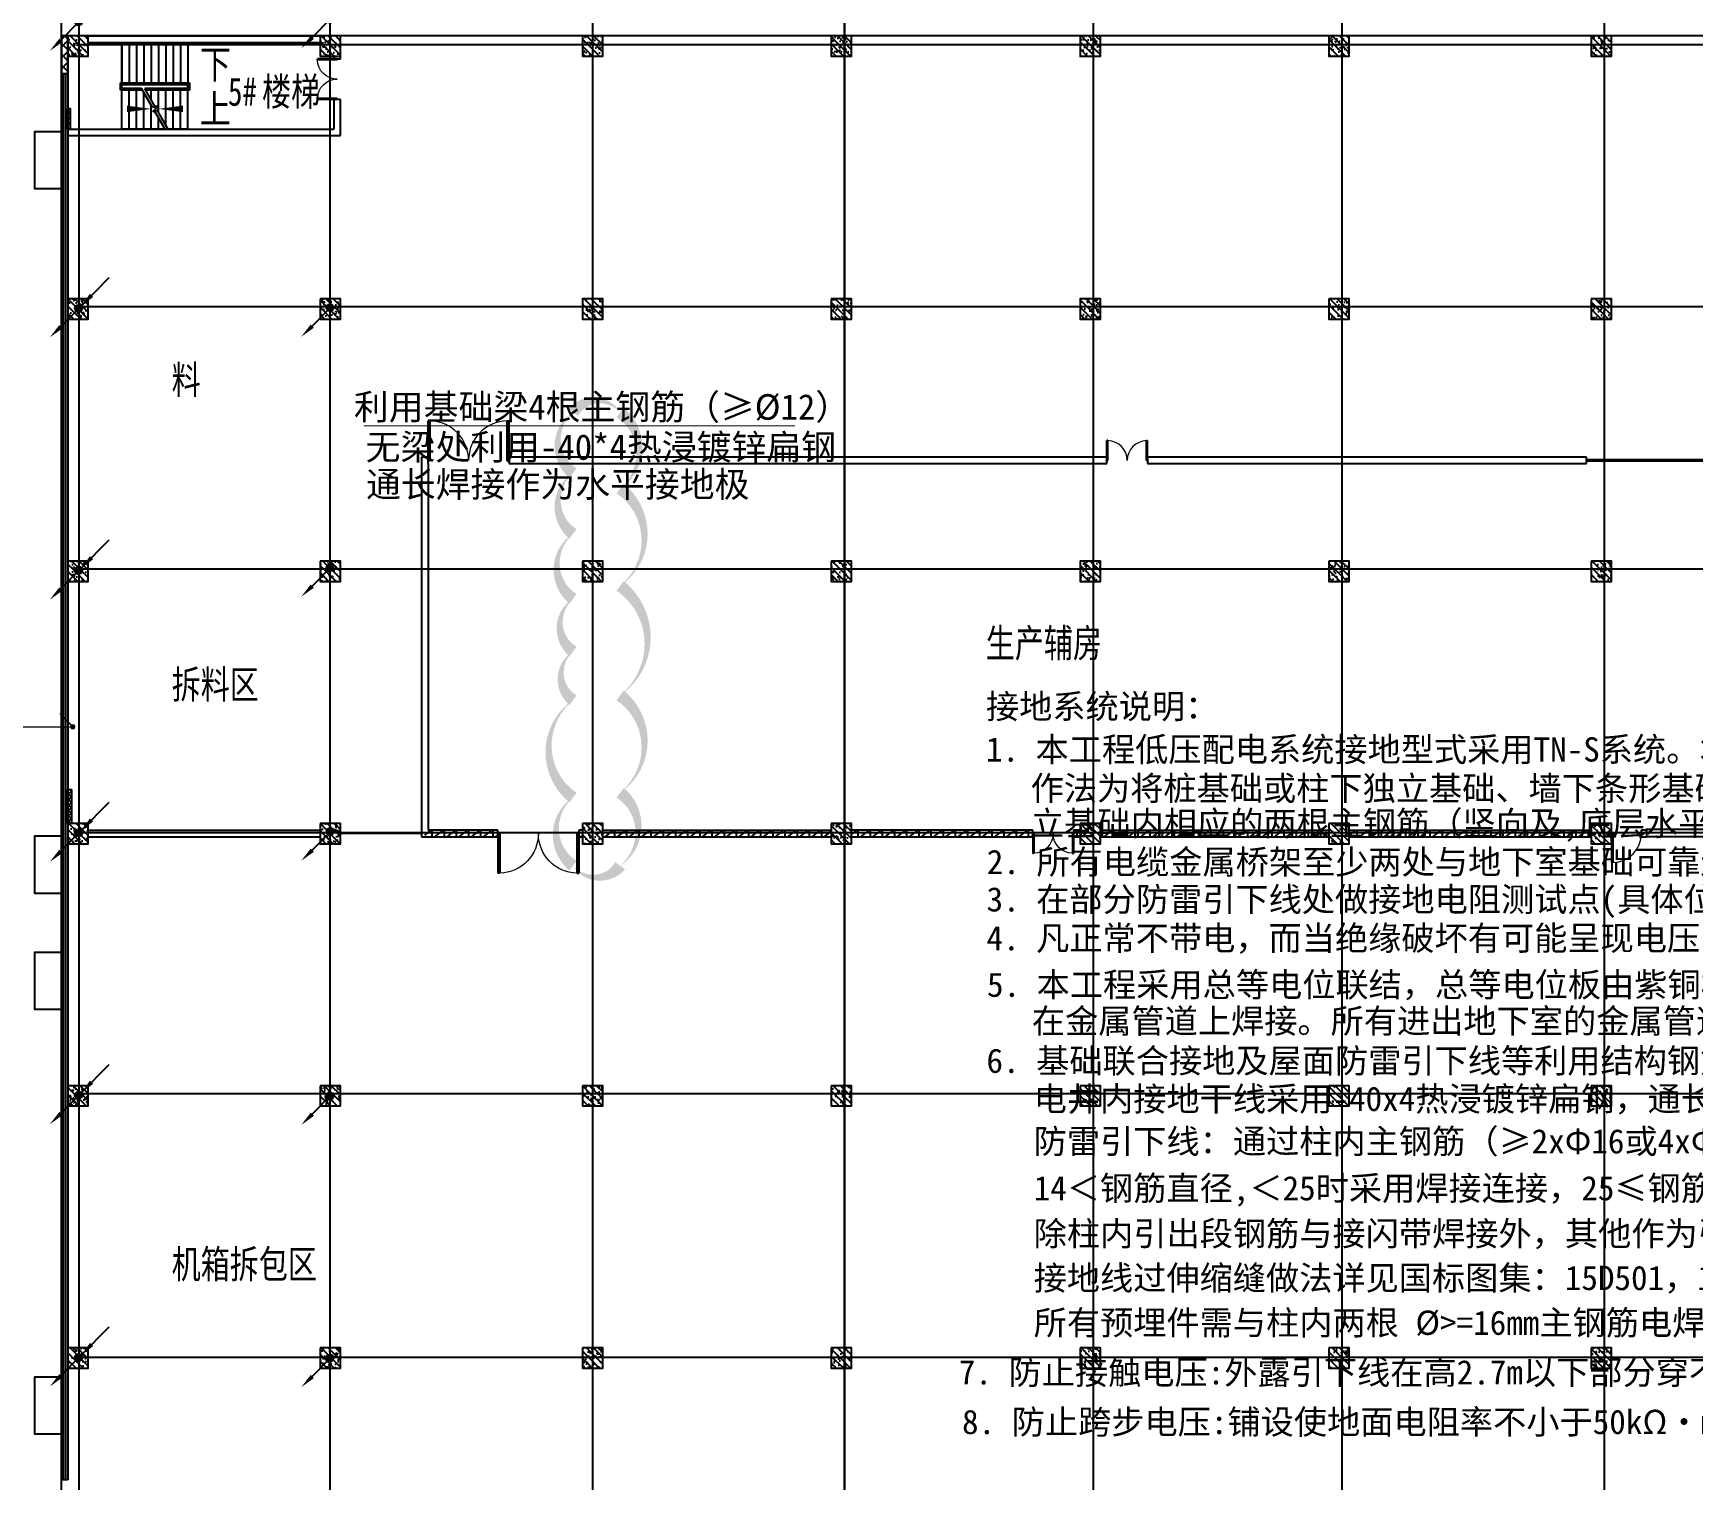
# Model space of a CAD drawing. Header units: millimetres. Extents: x -633009578 to 5705885, y -633235091 to 2571734.
# Drawn here: x 3785736 to 3847101, y 2074535 to 2128035 of the extents above; entities that cross this region are included whole.
import ezdxf

# ---------------------------------------------------------------- set-up
doc = ezdxf.new("R2010")
doc.units = ezdxf.units.MM
doc.header["$LTSCALE"] = 1000
doc.header["$MEASUREMENT"] = 0
doc.linetypes.add('DASH', pattern=[0.35, 0.25, -0.1])
doc.layers.get('0').update_dxf_attribs({"color": 9})
for name, color, linetype in [('3T_WOOD', 21, 'Continuous'), ('A-COLUM(柱)', 255, 'Continuous'), ('A-DOOR(门）', 4, 'Continuous'), ('A-F-AREA(计算)', 5, 'Continuous'), ('A-FLOR(看线)', 8, 'Continuous'), ('A-HATH(填充)', 8, 'Continuous'), ('A-STAR(楼梯)', 51, 'Continuous'), ('A-TEXT(房间)', 243, 'Continuous'), ('A-WALL(墙)', 255, 'Continuous'), ('A-WINDOW（窗）', 4, 'Continuous'), ('DIM_MODI', 6, 'Continuous'), ('DIM_SYMB', 3, 'Continuous'), ('PUB_TEXT', 7, 'Continuous'), ('WALL', 9, 'Continuous'), ('电-弱电平面-箭头', 3, 'Continuous'), ('电-强电平面-线缆', 3, 'Continuous'), ('电-强电平面-设备', 4, 'Continuous'), ('电-接地防雷-接地线', 132, 'Continuous')]:
    doc.layers.add(name, color=color, linetype=linetype)
doc.styles.add('_TCH', font='simhei.ttf', dxfattribs={"width": 0.75, "bigfont": 'hztxt.shx'})
doc.styles.add('_TCH_DIM', font='simhei.ttf', dxfattribs={"width": 0.8, "bigfont": 'hztxt.shx'})
doc.styles.add('IDQSTYLE', font='simhei.ttf', dxfattribs={"width": 0.707, "bigfont": 'hztxt.shx'})
doc.styles.get("Standard").update_dxf_attribs({"font": 'simhei.ttf', "bigfont": 'hztxt.shx'})
doc.styles.add('宋', font='simhei.ttf', dxfattribs={"width": 0.8})
doc.linetypes.add('GDLine', pattern='A,1,-3,5.8,["|",Standard,S=4,R=-45,X=-1.407,Y=-0.7],-0.1,["|",Standard,S=4,R=-45,X=-1.407,Y=-0.7],-0.1,["|",Standard,S=4,R=-45,X=-1.407,Y=-0.7],-0.1,["|",Standard,S=4,R=-45,X=-1.407,Y=-0.7],-0.1,5.8,-3,1', length=20)
pattern_1 = [(45, (-1310457.920547368, -13.22285339003429), (-100.0001016555733, 100.0001016555733), []), (135, (-1310457.920547368, -13.22285339003429), (-100.0001016555733, -100.0001016555733), [])]
pattern_2 = [(0, (-1310557.920547368, -13.22285339003429), (0, 350), []), (37.875, (-1310157.920547368, -13.22285339003429), (-169.61527734408, 218.0766567528281), []), (90, (-1310157.920547368, -13.22285339003429), (-450, 2.755455298081545e-14), [])]

# ---------------------------------------------------------------- blocks, each defined once
blk = doc.blocks.new('$DorLib2D$00000002')
for p, q in [((-0.5, -5.684341886080802e-17), (-0.5000000000000007, 0.4875)), ((-0.4750000000000007, 0.4875), (-0.5000000000000007, 0.4875)), ((-0.475, -2.842170943040401e-17), (-0.4750000000000007, 0.4875)), ((0.475, -2.842170943040401e-17), (0.4750000000000007, 0.4875)), ((0.4750000000000007, 0.4875), (0.5000000000000007, 0.4875)), ((0.5, -5.684341886080802e-17), (0.5000000000000007, 0.4875)), ((-0.5, -5.684341886080802e-17), (-0.475, -2.842170943040401e-17)), ((0.5, -5.684341886080802e-17), (0.475, -2.842170943040401e-17))]:
    blk.add_line(p, q)
at = {"lineweight": 13}
for centre, start, end in [((-0.4875, -4.263256414560601e-17), 0, 88.53071641864632), ((0.4875, -4.263256414560601e-17), 91.4692835813537, 180)]:
    blk.add_arc(centre, 0.4875, start, end, dxfattribs=at)
blk = doc.blocks.new('$DorLib2D$00000213')
at = {"color": 0, "linetype": 'DASH', "const_width": 0.02}
blk.add_lwpolyline([(0.5, 3.552713678800501e-15), (-0.5, 3.552713678800501e-15)], dxfattribs=at)
blk = doc.blocks.new('$DorLib2D$00000001')
for p, q in [((0.45, 0.9750000000000001), (0.5000000000000002, 0.9750000000000001)), ((0.45, 0), (0.45, 0.9750000000000001)), ((0.5, 0), (0.5, 0.9750000000000001)), ((0.5, 0), (0.45, 0))]:
    blk.add_line(p, q)
at = {"lineweight": 13}
blk.add_arc((0.475, 0), 0.975, 91.4692835813538, 180, dxfattribs=at)
blk = doc.blocks.new('$DorLib2D$00000136')
at = {"color": 0, "linetype": 'DASH'}
blk.add_line((0.5074999999959537, 0.6666666666674388), (-0.507500000003974, 0.666666666667382), dxfattribs=at)
at = {"color": 0, "linetype": 'Continuous'}
blk.add_line((-0.5000000000040377, -0.4999999999982236), (0.4999999999959623, -0.4999999999981668), dxfattribs=at)
blk = doc.blocks.new('$TCHSYS$WIN2D')
for p, q in [((-0.5, 0.5), (0.5, 0.5)), ((-0.5, 0.5), (-0.4999999999999999, -0.5)), ((0.5, 0.5), (0.4999999999999998, -0.5)), ((0.5, 0.1666666666666666), (-0.5, 0.1666666666666666)), ((0.5, -0.1666666666666667), (-0.5, -0.1666666666666667)), ((-0.4999999999999999, -0.5), (0.5, -0.5))]:
    blk.add_line(p, q)
blk = doc.blocks.new('_FZH')
h = blk.add_hatch()
h.set_pattern_fill('钢筋混凝土', color=256, scale=0.1, style=0)
h.set_pattern_definition([(45, (0, 0), (-0.1767766952966369, 0.1767766952966369), []), (50, (0, 0), (0.7172601826007535, -0.06275213498259512), [0.07500000000000001, -0.8250000000000001]), (355, (0, 0), (-0.138751333613, 0.7521921337000119), [0.06, -0.66]), (100.4514, (0.05977168000000001, -0.00522934), (0.5785093817140216, 0.6894395420609536), [0.06374019, -0.701142112]), (46.1842, (0, 0.2), (1.067241048625645, -0.1655190143290181), [0.1125, -1.2375]), (96.6356, (0.088936745, 0.186206693), (0.9346627055487033, 0.9741178709004418), [0.095610288, -1.051713]), (351.1842, (0, 0.2), (0.9346619451336272, 0.9741186009253247), [0.09000000000000001, -0.9900000000000001]), (21, (0.1, 0.15), (0.5969070521184617, -0.4026188906653388), [0.07500000000000001, -0.8250000000000001]), (326, (0.1, 0.15), (0.2433153319215824, 0.7251500450468529), [0.06, -0.66]), (71.4514, (0.149742233, 0.116448394), (0.84022262858149, 0.3225304967099524), [0.06374019, -0.701142112]), (37.50000000000001, (0, 0), (0.01215985531729062, 0.3328938538313115), [0, -0.652, 0, -0.67, 0, -0.6625000000000001]), (7.499999999999999, (0, 0), (0.2630695374421486, 0.3944117118823603), [0, -0.382, 0, -0.637, 0, -0.2525]), (-32.5, (-0.223, 0), (0.533822436172409, -0.02255487173437976), [0, -0.25, 0, -0.78, 0, -1.035]), (-42.5, (-0.323, 0), (0.5831861693423862, 0.1001049823323177), [0, -0.325, 0, -0.518, 0, -0.735])])
h.paths.add_polyline_path([(-0.5, -0.5), (0.5, -0.5), (0.5, 0.5), (-0.5, 0.5)])
blk.add_lwpolyline([(-0.5, -0.5), (0.5, -0.5), (0.5, 0.5), (-0.5, 0.5)], close=True)
blk = doc.blocks.new('9-29-1')
at = {"layer": 'A-HATH(填充)'}
h = blk.add_hatch(dxfattribs=at)
h.set_pattern_fill('多孔材料', color=256, scale=100, style=0)
h.set_pattern_definition([(45, (-1310357.920547368, -13.22285339003429), (-200.0002033111466, 200.0002033111467), []), (135, (-1310357.920547368, -13.22285339003429), (-200.0002033111467, -200.0002033111466), [])])
h.paths.add_polyline_path([(1121700.598288357, 1449957.113137866), (1121700.598288356, 1448557.113138024), (1121940.598288355, 1448557.113138024), (1121940.598288357, 1449957.113137866)])
h = blk.add_hatch(dxfattribs=at)
h.set_pattern_fill('多孔材料', color=256, scale=50, style=0)
h.set_pattern_definition(pattern_1)
h.paths.add_polyline_path([(1122040.5982886, 1446507.113137798), (1122040.59828857, 1447267.113135172), (1121940.59828857, 1447267.113135168), (1121940.5982886, 1446507.113137794)])
h = blk.add_hatch(dxfattribs=at)
h.set_pattern_fill('多孔材料', color=256, scale=50, style=0)
h.set_pattern_definition(pattern_1)
h.paths.add_polyline_path([(1122090.598288357, 1420832.113137866), (1122090.598288357, 1422082.113137866), (1121940.598288357, 1422082.113137866), (1121940.598288357, 1420832.113137866)])
h = blk.add_hatch(dxfattribs=at)
h.set_pattern_fill('空心砖', color=256, scale=100, style=0)
h.set_pattern_definition(pattern_2)
h.paths.add_polyline_path([(1135135.598288081, 1420337.113137866), (1137835.598288589, 1420337.113137837), (1137835.59828859, 1420577.113137842), (1135255.598288081, 1420577.113137826), (1135135.598288081, 1420497.113137881)])
h = blk.add_hatch(dxfattribs=at)
h.set_pattern_fill('空心砖', color=256, scale=100, style=0)
h.set_pattern_definition(pattern_2)
h.paths.add_polyline_path([(1140965.598288357, 1420337.113137844), (1140965.598288357, 1420577.113137863), (1140835.598288589, 1420577.113137861), (1140835.598288589, 1420337.113137837)])
h = blk.add_hatch(dxfattribs=at)
h.set_pattern_fill('空心砖', color=256, scale=100, style=0)
h.set_pattern_definition(pattern_2)
h.paths.add_polyline_path([(1150165.598288357, 1420337.113137866), (1150165.598288357, 1420577.113137866), (1141715.598288357, 1420577.113137866), (1141715.598288357, 1420337.113137866)])
h = blk.add_hatch(dxfattribs=at)
h.set_pattern_fill('空心砖', color=256, scale=100, style=0)
h.set_pattern_definition(pattern_2)
h.paths.add_polyline_path([(1150915.598288357, 1420577.113137866), (1150915.598288357, 1420337.113137866), (1157620.598288589, 1420337.113137874), (1157620.598288589, 1420577.113137874)])
h = blk.add_hatch(dxfattribs=at)
h.set_pattern_fill('空心砖', color=256, scale=100, style=0)
h.set_pattern_definition(pattern_2)
h.paths.add_polyline_path([(1159365.598288357, 1420337.113137871), (1159365.598288357, 1420577.113137871), (1159120.598288589, 1420577.113137874), (1159120.598288589, 1420337.113137874)])
h = blk.add_hatch(dxfattribs=at)
h.set_pattern_fill('空心砖', color=256, scale=100, style=0)
h.set_pattern_definition(pattern_2)
h.paths.add_polyline_path([(1168565.598288357, 1420337.113137866), (1168565.598288357, 1420577.113137866), (1160115.598288357, 1420577.113137866), (1160115.598288357, 1420337.113137866)])
h = blk.add_hatch(dxfattribs=at)
h.set_pattern_fill('空心砖', color=256, scale=100, style=0)
h.set_pattern_definition(pattern_2)
h.paths.add_polyline_path([(1178265.598288357, 1420337.113137866), (1178265.598288357, 1420577.113137866), (1169315.598288357, 1420577.113137866), (1169315.598288357, 1420337.113137866)])
h = blk.add_hatch(dxfattribs=at)
h.set_pattern_fill('空心砖', color=256, scale=100, style=0)
h.set_pattern_definition(pattern_2)
h.paths.add_polyline_path([(1180115.598287572, 1420337.113137929), (1180315.598288589, 1420337.113137929), (1180315.598288589, 1420577.113137859), (1180115.598287572, 1420577.11313786)])
at = {"layer": 'A-F-AREA(计算)'}
blk.add_lwpolyline([(1121700.598288358, 1518097.113137865), (1255980.598288358, 1518097.113137865), (1255980.598288358, 1382017.113137865), (1121700.598288358, 1382017.113137865)], close=True, dxfattribs=at)
at = {"layer": 'A-FLOR(看线)'}
for points in [[(1188740.598288339, 1449957.113138453), (1122690.598288357, 1449957.113138453)], [(1121700.598288365, 1446407.113136403), (1120700.598288365, 1446407.113136403), (1120700.598288365, 1444307.113136558), (1121700.598288359, 1444307.113136558)], [(1121700.598288365, 1420357.113137866), (1120700.598288365, 1420357.113137866), (1120700.598288365, 1418257.113138021), (1121700.598288359, 1418257.113138021)], [(1121700.598288365, 1416057.113137923), (1120700.598288365, 1416057.113137923), (1120700.598288365, 1413957.113138078), (1121700.598288359, 1413957.113138078)], [(1121700.598288365, 1400357.11313764), (1120700.598288365, 1400357.11313764), (1120700.598288365, 1398257.113137795), (1121700.598288359, 1398257.113137795)], [(1121700.598288365, 1400357.11313764), (1120700.598288365, 1400357.11313764), (1120700.598288365, 1398257.113137795), (1121700.598288359, 1398257.113137795)]]:
    blk.add_lwpolyline(points, dxfattribs=at)
at = {"layer": 'A-STAR(楼梯)'}
for p, q in [((1123940.598288404, 1449657.113137783), (1122690.598287918, 1449657.113137821)), ((1123940.598288404, 1449657.113137783), (1126370.598288404, 1449657.113137783)), ((1123940.598288404, 1449657.113137783), (1123940.598288569, 1448217.113137917)), ((1123940.598288734, 1448217.113137917), (1123940.598288404, 1449657.113137783)), ((1124210.598288404, 1449657.113137783), (1124210.598288243, 1448217.113137917)), ((1124480.598288404, 1449657.113137783), (1124480.598288243, 1448217.113137917)), ((1124750.598288404, 1449657.113137783), (1124750.598288569, 1448217.113137917)), ((1125020.598288404, 1449657.113137783), (1125020.598288243, 1448217.113137917)), ((1125290.598288404, 1449657.113137783), (1125290.598288243, 1448217.113137917)), ((1125560.598288404, 1449657.113137783), (1125560.598288569, 1448217.113137917)), ((1125830.598288404, 1449657.113137783), (1125830.598288243, 1448217.113137917)), ((1126100.598288404, 1449657.113137783), (1126100.598288243, 1448217.113137917)), ((1126370.598288404, 1449657.113137783), (1126370.598288569, 1448217.113137917)), ((1121940.598288352, 1449207.113138146), (1121940.598288404, 1446507.113137783)), ((1123880.598288662, 1447947.113137841), (1123880.598288662, 1448217.113137841)), ((1123880.598288662, 1448217.113137841), (1126430.598288662, 1448217.113137841)), ((1126430.598288662, 1448217.113137841), (1126430.598288662, 1447947.113137841)), ((1124699.491575815, 1447947.113137917), (1123880.598288662, 1447947.113137841)), ((1123940.598288404, 1448157.113137783), (1126370.598288404, 1448157.113137783)), ((1123940.598286337, 1448007.113137644), (1123940.598286337, 1448157.113137841)), ((1123940.598286337, 1448157.113137841), (1126370.598288662, 1448157.113137841)), ((1123940.598288507, 1448007.113137678), (1123940.598288537, 1448157.113137591)), ((1124664.850559773, 1448007.113137761), (1123940.598288404, 1448007.113137783)), ((1124664.850559822, 1448007.113137678), (1123940.598286337, 1448007.113137644)), ((1123940.598288404, 1446507.113137783), (1123940.598288569, 1447947.113137917)), ((1123940.598288404, 1446507.113137783), (1123940.598288507, 1447947.113137917)), ((1124210.598288404, 1446507.113137783), (1124210.598288569, 1447947.113137917)), ((1124480.598288404, 1446507.113137783), (1124480.598288243, 1447947.113137917)), ((1125070.657715692, 1447304.234525234), (1124664.850559776, 1448007.113137761)), ((1124750.598288404, 1446507.113137783), (1124750.598288503, 1447858.593714881)), ((1126370.598288404, 1448007.113137783), (1124780.320613687, 1448007.113137761)), ((1125170.657715755, 1447331.029444494), (1124780.320613359, 1448007.113137761)), ((1126370.598288662, 1448007.113137644), (1124780.320613735, 1448007.113137678)), ((1126430.598288662, 1447947.113137841), (1124814.961629756, 1447947.113137917)), ((1125020.598288787, 1447590.939996663), (1125020.598288569, 1447947.113137917)), ((1125290.598288346, 1447123.28627915), (1125290.598288243, 1447947.113137917)), ((1125560.598288291, 1446655.632561184), (1125560.598288569, 1447947.113137917)), ((1125830.598288404, 1446507.113137783), (1125830.598288569, 1447947.113137917)), ((1126100.598288404, 1446507.113137783), (1126100.598288243, 1447947.113137917)), ((1126370.598288662, 1448157.113137841), (1126370.598288662, 1448007.113137644)), ((1126370.598288404, 1448007.113137783), (1126370.598288404, 1448157.113137783)), ((1126370.598288404, 1446507.113137783), (1126370.598288569, 1447947.113137917)), ((1125020.598288404, 1446507.113137783), (1125020.598288764, 1447390.939996117)), ((1125251.057703864, 1447352.572553243), (1125070.657715692, 1447304.234525234)), ((1125078.165469497, 1447146.527611804), (1125251.057703864, 1447352.572553243)), ((1125250.517022144, 1447192.709068385), (1125078.165469497, 1447146.527611804)), ((1125530.875963192, 1446507.113137761), (1125150.517022045, 1447165.914149115)), ((1125646.346017229, 1446507.113137761), (1125250.517022144, 1447192.709068385)), ((1121940.598288404, 1446507.113137783), (1123940.598288404, 1446507.113137783)), ((1125530.875963243, 1446507.113137761), (1123940.598288404, 1446507.113137783)), ((1125290.598288404, 1446507.113137783), (1125290.598288369, 1446923.286278678)), ((1126370.598288404, 1446507.113137783), (1125646.34601738, 1446507.11313776))]:
    blk.add_line(p, q, dxfattribs=at)
at = {"layer": 'A-WALL(墙)'}
for p, q in [((1122690.598288357, 1449957.113137772), (1131265.598287918, 1449957.113137817)), ((1122690.598288357, 1449717.113137772), (1131265.598287918, 1449717.113137814)), ((1131775.598288462, 1449207.113137495), (1131775.598288354, 1449107.113138533)), ((1131775.598288354, 1449107.113138533), (1132015.598288425, 1449107.113138533)), ((1132015.598288425, 1449107.113138533), (1132015.598288375, 1449207.113137495)), ((1132015.598288425, 1447607.113138024), (1131775.598288354, 1447607.113138024)), ((1131775.598288354, 1447607.113138024), (1131775.598288437, 1446507.113137792)), ((1132015.598288439, 1446267.113137793), (1132015.598288425, 1447607.113138024)), ((1121940.5982886, 1446507.113137794), (1121940.59828857, 1447267.113135168)), ((1121940.59828857, 1447267.113135168), (1122040.59828857, 1447267.113135172)), ((1122040.5982886, 1446507.113137798), (1122040.59828857, 1447267.113135172)), ((1121940.5982886, 1446507.113137794), (1122040.5982886, 1446507.113137798)), ((1121940.598288356, 1446507.113137798), (1131775.598288437, 1446507.113137792)), ((1121940.598288356, 1446507.113137798), (1121940.598288356, 1446267.113137798)), ((1121940.598288356, 1446267.113137798), (1132015.598288439, 1446267.113137793)), ((1135255.598288081, 1434377.113137864), (1135015.598288081, 1434377.113137859)), ((1135015.598288081, 1434377.113137859), (1135015.598288081, 1420577.113137951)), ((1135255.598288081, 1434137.113137861), (1135255.598288081, 1434377.113137864)), ((1135255.598288081, 1434137.113137861), (1135255.598288081, 1420577.113137826)), ((1160360.59828859, 1434377.113137867), (1138255.598288081, 1434377.113137864)), ((1138255.598288081, 1434377.113137864), (1138255.598288081, 1434137.113137866)), ((1138255.598288081, 1434137.113137866), (1160360.59828859, 1434137.113137866)), ((1160360.59828859, 1434137.113137866), (1160360.59828859, 1434377.113137867)), ((1178090.598288081, 1434377.113137869), (1161860.598288081, 1434377.113137867)), ((1161860.598288081, 1434377.113137867), (1161860.598288081, 1434137.113137866)), ((1161860.598288081, 1434137.113137866), (1178090.598288081, 1434137.113137866)), ((1178090.598288081, 1434137.113137866), (1178090.598288081, 1434377.113137869)), ((1121940.598288357, 1420832.113137866), (1121940.598288357, 1422082.113137866)), ((1121940.598288357, 1422082.113137866), (1122090.598288357, 1422082.113137866)), ((1122090.598288357, 1420832.113137866), (1122090.598288357, 1422082.113137866)), ((1122690.598288357, 1420577.113137866), (1131265.598288569, 1420577.113137848)), ((1122690.598288357, 1420337.113137866), (1131265.598288569, 1420337.113137848)), ((1135015.598288081, 1420577.113137951), (1135015.598288589, 1420337.113137932)), ((1135015.598288589, 1420337.113137932), (1135135.598288081, 1420337.113137866)), ((1135135.598288081, 1420337.113137866), (1137835.598288589, 1420337.113137837)), ((1137835.59828859, 1420577.113137842), (1135255.598288081, 1420577.113137826)), ((1137835.598288589, 1420337.113137837), (1137835.59828859, 1420577.113137842)), ((1140965.598288569, 1420577.113137527), (1140835.598288589, 1420577.113137861)), ((1140835.598288589, 1420577.113137861), (1140835.598288589, 1420337.113137837)), ((1140835.598288589, 1420337.113137837), (1140965.598288569, 1420337.113138298)), ((1141715.598287918, 1420577.113137874), (1150165.598288569, 1420577.113137875)), ((1141715.598287918, 1420337.113137874), (1150165.598288569, 1420337.113137887)), ((1157620.598288589, 1420577.113137874), (1150915.598287918, 1420577.113137838)), ((1150915.598287918, 1420337.113137846), (1157620.598288589, 1420337.113137874)), ((1157620.598288589, 1420337.113137874), (1157620.598288589, 1420577.113137874)), ((1159365.598287918, 1420577.113137517), (1159120.598288589, 1420577.113137874)), ((1159120.598288589, 1420577.113137874), (1159120.598288589, 1420337.113137874)), ((1159120.598288589, 1420337.113137874), (1159365.598287918, 1420337.113138215)), ((1160115.598288569, 1420577.113137874), (1168565.598287918, 1420577.113137857)), ((1160115.598288569, 1420337.113137874), (1168565.598287918, 1420337.113137851)), ((1169315.598288569, 1420577.113137871), (1178265.598287918, 1420577.113137859)), ((1169315.598288569, 1420337.113137821), (1178265.598287918, 1420337.113137829)), ((1180315.598288589, 1420577.113137859), (1180115.598287572, 1420577.11313786)), ((1180115.598287572, 1420577.11313786), (1180115.598287572, 1420337.113137929)), ((1180115.598287572, 1420337.113137929), (1180315.598288589, 1420337.113137929)), ((1180315.598288589, 1420337.113137929), (1180315.598288589, 1420577.113137859))]:
    blk.add_line(p, q, dxfattribs=at)
at = {"layer": 'DIM_MODI'}
blk.add_lwpolyline([(1140616.007665347, 1436037.192699562, 0, 450, 0.5), (1140616.007665347, 1433787.192699562, 0, 450, 0.5), (1140616.007665347, 1431537.192699562, 0, 450, 0.5), (1140616.007665347, 1429137.192699562, 0, 450, 0.5), (1140616.007665347, 1427187.192699562, 0, 450, 0.5), (1140616.007665347, 1425387.192699562, 0, 450, 0.5), (1140616.007665347, 1421787.192699562, 0, 450, 0.5), (1140616.007665347, 1419267.530591359, 0, 450, 0.5), (1142361.026267537, 1419267.530591359, 0, 450, 0.5), (1142361.026267537, 1421967.530591359, 0, 450, 0.5), (1142361.026267537, 1425567.530591359, 0, 450, 0.5), (1142361.026267537, 1429617.530591359, 0, 450, 0.5), (1142361.026267537, 1433217.530591359, 0, 450, 0.5), (1142361.026267537, 1436037.192699562, 0, 450, 0.5)], format="xyseb", close=True, dxfattribs=at)
at = {"layer": 'DIM_SYMB'}
for points in [[(1126505.598288404, 1448907.113137783, 0, 0, 0), (1122940.598288404, 1448907.113137783, 0, 0, 0), (1122940.598288404, 1447257.113137783, 0, 0, 0), (1125020.598288404, 1447257.113137783, 0, 240.0000000000001, 0), (1124120.598288404, 1447257.113137783, 0, 0, 0)], [(1126505.598288404, 1447257.113137783, 0, 0, 0), (1125290.598288404, 1447257.113137783, 0, 240.0000000000001, 0), (1126190.598288404, 1447257.113137783, 0, 0, 0)]]:
    blk.add_lwpolyline(points, format="xyseb", dxfattribs=at)
at = {"layer": 'WALL'}
for p, q in [((1121700.598288357, 1449957.113137866), (1121700.598288356, 1448557.113138024)), ((1121940.598288357, 1449957.113137866), (1121700.598288357, 1449957.113137866)), ((1121940.598288355, 1448557.113138024), (1121940.598288357, 1449957.113137866)), ((1121700.598288356, 1448557.113138024), (1121940.598288355, 1448557.113138024))]:
    blk.add_line(p, q, dxfattribs=at)
at = {"layer": 'A-COLUM(柱)', "xscale": 750, "yscale": 750, "zscale": 750, "rotation": 270}
for p in [(1122315.598288357, 1449582.113137866), (1131640.598288357, 1449582.113137866), (1141340.598288357, 1449582.113137866), (1150540.598288357, 1449582.113137866), (1159740.598288357, 1449582.113137866), (1168940.598288357, 1449582.113137866), (1178640.598288357, 1449582.113137866), (1122315.598288357, 1439857.113137866), (1131640.598288357, 1439857.113137866), (1141340.598288357, 1439857.113137866), (1150540.598288357, 1439857.113137866), (1159740.598288357, 1439857.113137866), (1168940.598288357, 1439857.113137866), (1178640.598288357, 1439857.113137866), (1122315.598288357, 1430157.113137866), (1131640.598288357, 1430157.113137866), (1141340.598288357, 1430157.113137866), (1150540.598288357, 1430157.113137866), (1159740.598288357, 1430157.113137866), (1168940.598288357, 1430157.113137866), (1178640.598288357, 1430157.113137866), (1122315.598288357, 1420457.113137866), (1131640.598288357, 1420457.113137866), (1141340.598288357, 1420457.113137866), (1150540.598288357, 1420457.113137866), (1159740.598288357, 1420457.113137866), (1168940.598288357, 1420457.113137866), (1178640.598288357, 1420457.113137866), (1122315.598288357, 1410757.113137866), (1131640.598288357, 1410757.113137866), (1141340.598288357, 1410757.113137866), (1150540.598288357, 1410757.113137866), (1159740.598288357, 1410757.113137866), (1168940.598288357, 1410757.113137866), (1178640.598288357, 1410757.113137866), (1122315.598288357, 1401057.113137866), (1131640.598288357, 1401057.113137866), (1141340.598288357, 1401057.113137866), (1150540.598288357, 1401057.113137866), (1159740.598288357, 1401057.113137866), (1168940.598288357, 1401057.113137866), (1178640.598288357, 1401057.113137866)]:
    blk.add_blockref('_FZH', p, dxfattribs=at)
at = {"layer": 'A-DOOR(门）', "extrusion": (0, 0, -1)}
for name, p, xscale, yscale, zscale, rotation in [('$DorLib2D$00000002', (-1131895.598288413, 1448357.113138479), 1500, 1500, 1500, 270), ('$DorLib2D$00000001', (-1179565.598287906, 1420457.113137866), -1100, 1100, 1100, 180)]:
    blk.add_blockref(name, p, dxfattribs=dict(at, xscale=xscale, yscale=yscale, zscale=zscale, rotation=rotation))
at = {"layer": 'A-DOOR(门）'}
for p, xscale, yscale, zscale in [((1136755.598288081, 1434257.113137866), 3000, 3000, 3000), ((1161110.598288519, 1434257.113137866), 1500, 1500, 1500)]:
    blk.add_blockref('$DorLib2D$00000002', p, dxfattribs=dict(at, xscale=xscale, yscale=yscale, zscale=zscale))
at = {"layer": 'A-DOOR(门）', "rotation": 180}
for name, p, xscale, yscale, zscale in [('$DorLib2D$00000213', (1181090.59828849, 1434257.113137866), -6000, 6000, 6000), ('$DorLib2D$00000002', (1139335.598288519, 1420457.113137866), -3000, 3000, 3000), ('$DorLib2D$00000002', (1158370.598288262, 1420457.113137866), -1500, 1500, 1500)]:
    blk.add_blockref(name, p, dxfattribs=dict(at, xscale=xscale, yscale=yscale, zscale=zscale))
at = {"layer": 'A-DOOR(门）', "extrusion": (0, 0, -1)}
for name, p, xscale, yscale, zscale in [('$DorLib2D$00000136', (-1182065.598288164, 1420457.113137866), 3500, 240, 3500), ('$DorLib2D$00000213', (-1133515.598288425, 1420457.113137866), 3000, 3000, 3000)]:
    blk.add_blockref(name, p, dxfattribs=dict(at, xscale=xscale, yscale=yscale, zscale=zscale))
at = {"layer": 'A-WINDOW（窗）', "xscale": 52000, "yscale": 240, "zscale": 52000, "rotation": 270}
blk.add_blockref('$TCHSYS$WIN2D', (1121820.598288357, 1422557.113137817), dxfattribs=at)
at = {"layer": 'A-TEXT(房间)', "style": '_TCH', "width": 0.75}
for s, p in [('5#', (1127858.504208307, 1447373.56058244, 1714.166666666667)), ('楼梯', (1129118.504208307, 1447373.56058244, 1714.166666666667)), ('料', (1125776.967396811, 1436714.845554315)), ('生产辅房', (1155879.024409968, 1426974.648034238)), ('拆料区', (1125776.967396811, 1425444.844962555)), ('机箱拆包区', (1125776.967396811, 1404006.898124499))]:
    blk.add_text(s, height=1050, dxfattribs=at).set_placement(p)
at = {"layer": 'PUB_TEXT', "style": '_TCH_DIM', "width": 0.8}
for s, p in [('下', (1126820.598288404, 1448382.113137783)), ('上', (1126820.598288404, 1446732.113137783))]:
    blk.add_text(s, height=1050, dxfattribs=at).set_placement(p)
blk = doc.blocks.new('*X25')
at = {"color": 0, "linetype": 'Continuous'}
for p, q in [((192.590110055903, 446.7242872143482), (193.9264208598343, 448.0605980182795)), ((192.6512440212146, 447.2096852483717), (193.4410228258108, 447.9994640529679)), ((192.666080612941, 446.3759937026742), (194.2747143715083, 447.9846274612416)), ((192.8122309321682, 446.0978799531896), (194.552828120993, 447.8384771420143)), ((193.0126674313866, 445.874052383696), (194.7766556904866, 447.6380406427959)), ((193.2651240367983, 445.7022449203958), (194.9484631537868, 447.3855840373842)), ((193.5780466605768, 445.5909034754624), (195.0598045987202, 447.0726614136058)), ((193.9838870800477, 445.5724798262212), (195.0782282479613, 446.6668209941349))]:
    blk.add_line(p, q, dxfattribs=at)
blk = doc.blocks.new('HC001444')
at = {"color": 0, "linetype": 'Continuous'}
for p, q in [((5.312014027897709, 5.362594416008807), (0.4698776614111466, 0.4121164681388052)), ((1.307398633798584e-12, -0.05776119327106244), (-3.105492900473507, -3.232738715067399))]:
    blk.add_line(p, q, dxfattribs=at)
for points in [[(2.301209466909763, 2.284423861441751, 0.8, 0, 0), (0.4698776614111466, 0.4121164681388052, 0, 0, 0)], [(-3.105492900473507, -3.232738715067399, 0.8, 0, 0), (-5.057392361377197, -5.119309791711203, 0, 0, 0)]]:
    blk.add_lwpolyline(points, format="xyseb", dxfattribs=at)
blk.add_circle((0, 0), 0.625, dxfattribs=at)
at = {"color": 0, "linetype": 'Continuous', "xscale": 0.5, "yscale": 0.5, "zscale": 0.5}
blk.add_blockref('*X25', (-96.91845018383214, -223.4069038532592), dxfattribs=at)
at = {"color": 0, "style": 'IDQSTYLE', "width": 0.7}
blk.add_attdef('PSFHATT', (7.312014027897709, -5.119309791711203), '', height=2.5, dxfattribs=at)
blk = doc.blocks.new('*X3')
at = {"color": 0, "linetype": 'Continuous'}
for p, q in [((192.587376364835, 446.7215535232801), (193.8713933576327, 448.0055705160779)), ((192.6509968705344, 446.3609099602676), (194.2320369206452, 447.9419500103785)), ((192.6864539319484, 447.2448951591055), (193.3480517218074, 447.9064929489645)), ((192.7889704286661, 446.0746194496875), (194.5183274312254, 447.8039764522467)), ((192.9823694457329, 445.8437543980423), (194.7491924828706, 447.61057743518)), ((193.2275231399996, 445.664644023597), (194.9283028573159, 447.3654237409133)), ((193.5311577474, 445.5440145622856), (195.0489323186273, 447.0617891335129)), ((193.9202347052458, 445.5088274514194), (195.0841194294935, 446.6727121756671)), ((194.6075199946775, 445.7718486721392), (194.8210982087737, 445.9854268862354))]:
    blk.add_line(p, q, dxfattribs=at)
blk = doc.blocks.new('HC001442')
at = {"color": 0, "linetype": 'Continuous'}
blk.add_line((2.614797267597169e-12, -0.0577611932696982), (-3.1054929004722, -3.232738715066034), dxfattribs=at)
blk.add_lwpolyline([(-3.1054929004722, -3.232738715066034, 0.8, 0, 0), (-5.057392361375946, -5.119309791709952, 0, 0, 0)], format="xyseb", dxfattribs=at)
blk.add_circle((0, 0), 0.625, dxfattribs=at)
at = {"color": 0, "linetype": 'Continuous', "xscale": 0.5, "yscale": 0.5, "zscale": 0.5}
blk.add_blockref('*X3', (-96.91845018383279, -223.3780232566237), dxfattribs=at)
at = {"color": 0, "style": 'IDQSTYLE', "width": 0.7}
blk.add_attdef('PSFHATT', (2.62500001, -5.119309791709952), '', height=2.5, dxfattribs=at)
blk = doc.blocks.new('G$C4F4C691F')
at = {"layer": '电-强电平面-设备', "color": 3, "style": '宋'}
for s, p in [('接地系统说明：', (-10.09989723190665, 4283.803975253366)), ('1. 本工程低压配电系统接地型式采用TN-S系统。本工程防雷接地、电气设备的保护接地共用统一的接地极，要求接地电阻不大于1欧姆。接地极', (-11.35082962363958, 3489.045361625962)), ('作法为将桩基础或柱下独立基础、墙下条形基础、抗水板的上下两层钢筋中的两根主筋通长连成图中所示之网格形成的基础接地网；该均压接地网通过的各独', (815.2256333287805, 2770.494722864591)), ('立基础内相应的两根主钢筋（竖向及,底层水平主筋）需与接地网电焊成电气通路，其余钢筋间可绑扎连接。 ', (822.5014908872545, 2122.48109342251)), ('2. 所有电缆金属桥架至少两处与地下室基础可靠连接，桥架接头处利用BV-1x4mm 的导线连接。', (4.735916277393699, 1409.178905984387)), ('3. 在部分防雷引下线处做接地电阻测试点(具体位置详细见各单体接地平面图),防雷引下线室外地坪以上500处预埋100x100x6扁铁一块,使其与接地引下线焊接。', (0.8117107274010777, 717.3045350378379)), ('4. 凡正常不带电，而当绝缘破坏有可能呈现电压的一切电气设备金属外壳均应可靠接地。', (0, 0)), ('5. 本工程采用总等电位联结，总等电位板由紫铜板制成，应将建筑物内保护干线、设备进线总管等进行联结，总等电位联结线采用BV-1x25mmPC25，禁止', (8.664892433211207, -860.6602022433653)), ('在金属管道上焊接。所有进出地下室的金属管道均与地下室内墙敷设的镀锌扁钢进行等电位联结。具体做法参见国标图集《等电位联结安装》15D502。', (837.701073018834, -1532.759009353817)), ('6. 基础联合接地及屋面防雷引下线等利用结构钢筋部分均由结构负责图中各种接地引下线的作法规定如下：', (-0.4691472193226218, -2267.005602718331)), ('电井内接地干线采用-40x4热浸镀锌扁钢，通长敷设至各层局部等电位端子箱，H=0.3m，并与楼板内钢筋可靠焊连，底部与该等电位端子箱焊接。', (872.3780032098293, -2972.359962224029)), ('防雷引下线：通过柱内主钢筋（≥2xΦ16或4xΦ10）与基础钢筋网上下两层主钢筋和桩基主钢筋可靠连接(采用土建施工法，钢筋直径≤14时采用绑扎搭接，', (872.3780032098293, -3757.01970712468)), ('14＜钢筋直径,＜25时采用焊接连接，25≤钢筋直径时采用套筒连接)', (872.3780032098293, -4624.189534150995)), ('除柱内引出段钢筋与接闪带焊接外，其他作为引下线的柱内钢筋均采用绑扎法。', (872.3780032098293, -5463.577065208927)), ('接地线过伸缩缝做法详见国标图集：15D501，15D502。', (870.4875541487709, -6283.28134199325)), ('所有预埋件需与柱内两根 %%C>=16mm主钢筋电焊连接，并与接地体之间形成电气通路，详15D503。', (872.3780032098293, -7111.491200247779)), ('7. 防止接触电压:外露引下线在高2.7m以下部分穿不小于3mm厚的交联聚乙烯管，交联聚乙烯管应能耐受100kV冲击电压（1.2/50μs波形）。', (-511.5926800686866, -8028.092125396244)), ('8. 防止跨步电压:铺设使地面电阻率不小于50kΩ·m的5cm厚的沥青层或15cm厚的砾石层。', (-452.0052271839231, -8945.893261888996))]:
    blk.add_text(s, height=450, dxfattribs=at).set_placement(p)
blk = doc.blocks.new('*X130')
at = {"color": 0, "linetype": 'Continuous'}
for p, q in [((192.587376364835, 446.7215535232801), (193.8713933576327, 448.0055705160779)), ((192.6509968705344, 446.3609099602676), (194.2320369206452, 447.9419500103785)), ((192.6864539319484, 447.2448951591055), (193.3480517218074, 447.9064929489645)), ((192.7889704286661, 446.0746194496875), (194.5183274312254, 447.8039764522467)), ((192.9823694457329, 445.8437543980423), (194.7491924828706, 447.61057743518)), ((193.2275231399996, 445.664644023597), (194.9283028573159, 447.3654237409133)), ((193.5311577474, 445.5440145622856), (195.0489323186273, 447.0617891335129)), ((193.9202347052458, 445.5088274514194), (195.0841194294935, 446.6727121756671)), ((194.6075199946775, 445.7718486721392), (194.8210982087737, 445.9854268862354))]:
    blk.add_line(p, q, dxfattribs=at)
blk = doc.blocks.new('HC001441')
at = {"color": 0, "linetype": 'Continuous'}
blk.add_line((0, -0.05776119327242668), (3.105492900474815, 3.117216328523909), dxfattribs=at)
blk.add_lwpolyline([(3.105492900474815, 3.117216328523909, 0.8, 0, 0), (5.057392361378561, 5.003787405167827, 0, 0, 0)], format="xyseb", dxfattribs=at)
blk.add_circle((0, 0), 0.625, dxfattribs=at)
at = {"color": 0, "linetype": 'Continuous', "xscale": 0.5, "yscale": 0.5, "zscale": 0.5}
blk.add_blockref('*X130', (-96.91845018383279, -223.3780232566237), dxfattribs=at)
at = {"color": 0, "style": 'IDQSTYLE', "width": 0.7}
blk.add_attdef('PSFHATT', (7.057392361378561, -0.62500001), '', height=2.5, dxfattribs=at)

msp = doc.modelspace()

# ---------------------------------------------------------------- linework, layer by layer
at = {"layer": '电-强电平面-线缆', "color": 1, "linetype": 'Continuous', "const_width": 60}
msp.add_lwpolyline([(3787138.886832298, 2102375.650151344), (3782378.134995432, 2102375.650151344)], dxfattribs=at)
at = {"layer": '电-强电平面-设备', "color": 3}
msp.add_lwpolyline([(3796631.22668314, 2113514.839126885, 0.02730000000000003, 0.02730000000000003, 0), (3797949.788707798, 2113514.839126885, 0.02730000000000003, 0.02730000000000003, 0), (3796631.22668314, 2113514.839126885, 0.02730000000000003, 0.02730000000000003, 0), (3797949.788707798, 2113514.839126885, 27.30000000000002, 27.30000000000002, 0), (3813900.438738294, 2113514.839126885, 27.30000000000002, 27.30000000000002, 0)], format="xyseb", dxfattribs=at)
at = {"layer": '电-接地防雷-接地线', "linetype": 'GDLine', "ltscale": 0.1, "const_width": 75}
for points in [[(3787428.408622436, 2060295.30670059), (3787428.408622436, 2195718.503641091)], [(3796709.564223578, 2060295.30670059), (3796709.564223578, 2195718.503641091)], [(3806419.99403178, 2060295.30670059), (3806419.99403178, 2195718.503641091)], [(3815734.564223578, 2060295.30670059), (3815734.564223578, 2195718.503641091)], [(3824934.564223578, 2060295.30670059), (3824934.564223578, 2195718.503641091)], [(3834134.564223578, 2060295.30670059), (3834134.564223578, 2195718.503641091)], [(3843834.564223578, 2060295.30670059), (3843834.564223578, 2195718.503641091)], [(3787428.408622436, 2127615.624317448), (3920543.042044923, 2127615.624317448)], [(3787428.408622436, 2117925.970126053), (3920543.042044923, 2117925.970126053)], [(3787428.408622436, 2108215.624317448), (3920543.042044923, 2108215.624317448)], [(3787428.408622436, 2098465.546331594), (3920543.042044923, 2098465.546331594)], [(3787428.408622436, 2088815.624317448), (3920543.042044923, 2088815.624317448)], [(3787428.408622436, 2079065.546331594), (3920543.042044923, 2079065.546331594)]]:
    msp.add_lwpolyline(points, dxfattribs=at)

# ---------------------------------------------------------------- block references
at = {"xscale": 2, "yscale": 2, "zscale": 2}
msp.add_blockref('G$C4F4C691F', (3820985.008355417, 2094118.198573553), dxfattribs=at)
at = {"layer": '3T_WOOD'}
msp.add_blockref('9-29-1', (2665079.395743424, 677977.51603476), dxfattribs=at)
at = {"layer": '电-弱电平面-箭头', "color": 4}
for name, p, xscale, yscale, zscale in [('HC001444', (3787412.376391094, 2128451.993496894), 210, 210, 210), ('HC001442', (3796709.564223578, 2128554.61746969), 210, 210, 210), ('HC001444', (3787412.376391094, 2117858.304218421), 210, 210, 210), ('HC001442', (3796709.564223578, 2117882.659948019), 210, 210, 210), ('HC001444', (3787412.376391094, 2108158.304218421), 210, 210, 210), ('HC001442', (3796709.564223578, 2108266.916243288), 210, 210, 210), ('HC001441', (3787204.230977454, 2102381.715076637), -105, 105, 105), ('HC001444', (3787412.376391094, 2098458.304218421), 210, 210, 210), ('HC001442', (3796709.564223578, 2098501.411176442), 210, 210, 210), ('HC001444', (3787412.376391094, 2088758.304218421), 210, 210, 210), ('HC001442', (3796709.564223578, 2088733.573491641), 210, 210, 210), ('HC001444', (3787412.376391094, 2079058.304218421), 210, 210, 210), ('HC001442', (3796709.564223578, 2079035.076520256), 210, 210, 210)]:
    msp.add_blockref(name, p, dxfattribs=dict(at, xscale=xscale, yscale=yscale, zscale=zscale))

# ---------------------------------------------------------------- texts
at = {"layer": '电-强电平面-设备', "color": 3, "style": '宋'}
for s, p in [('利用基础梁4根主钢筋（≥%%C12）', (3797596.276751634, 2113740.433038002)), ('无梁处利用-40*4热浸镀锌扁钢', (3798029.243580069, 2112256.245629801)), ('通长焊接作为水平接地极', (3798042.481766086, 2110878.460550929))]:
    msp.add_text(s, height=944.9999999999999, dxfattribs=at).set_placement(p)

doc.saveas('drawing.dxf')
